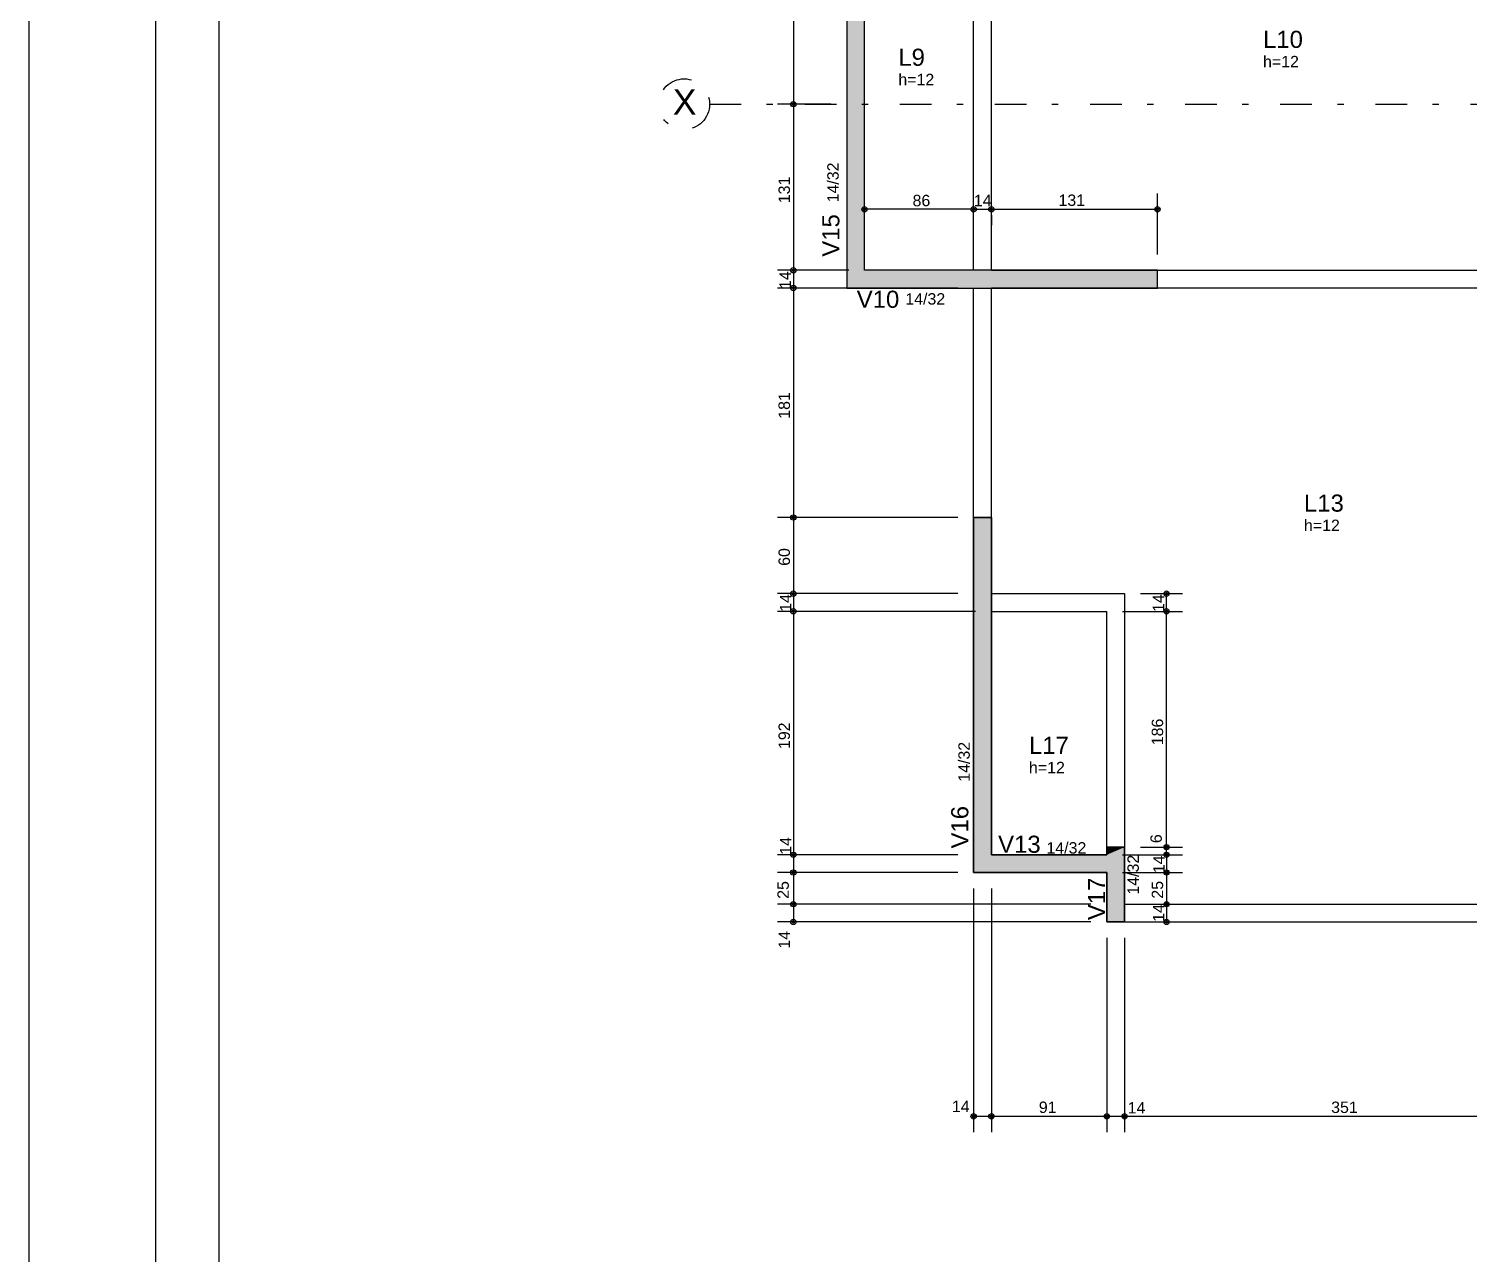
# Model space of a CAD drawing. Extents: x 0 to 119, y 0 to 84.
# Drawn here: x 0 to 22.71, y 36.52 to 55.85 of the extents above; entities that cross this region are included whole.
import ezdxf

# ---------------------------------------------------------------- set-up
doc = ezdxf.new("R2010")
doc.units = 0
doc.header["$MEASUREMENT"] = 0
doc.linetypes.add('ESTILO_TQS_0003', pattern=[1.5, 0.5, -0.4, 0.1, -0.5])
for name, color, linetype in [('20', 1, 'CONTINUOUS'), ('25', 130, 'CONTINUOUS'), ('3', 7, 'CONTINUOUS'), ('32', 250, 'CONTINUOUS'), ('37', 7, 'CONTINUOUS'), ('38', 7, 'CONTINUOUS'), ('40', 7, 'CONTINUOUS'), ('7', 232, 'CONTINUOUS'), ('9', 8, 'CONTINUOUS')]:
    doc.layers.add(name, color=color, linetype=linetype)
doc.styles.add('TQS_ARIAL', font='arial.ttf')

msp = doc.modelspace()

# ---------------------------------------------------------------- linework, layer by layer
at = {"layer": '20', "color": 1, "linetype": 'ESTILO_TQS_0003'}
msp.add_line((10.735148, 54.6564), (46.564196, 54.6564), dxfattribs=at)
msp.add_circle((10.335548, 54.6564), 0.4, dxfattribs=at)
at = {"layer": '25', "color": 130, "linetype": 'Continuous'}
for points in [[(17.89962, 71.8364), (12.89962, 71.8364), (12.89962, 51.7564), (17.79962, 51.7564), (17.79962, 52.0364), (13.17962, 52.0364), (13.17962, 58.3564), (17.79962, 58.3564), (17.79962, 58.6364), (13.17962, 58.6364), (13.17962, 64.9564), (17.79962, 64.9564), (17.79962, 65.2364), (13.17962, 65.2364), (13.17962, 71.5564), (17.89962, 71.5564), (17.89962, 71.8364)], [(14.899619, 48.1364), (15.179619, 48.1364), (15.179619, 42.8164), (16.99962, 42.8164), (16.99962, 42.9364), (17.27962, 42.9364), (17.27962, 41.7564), (16.99962, 41.7564), (16.99962, 42.5364), (14.89962, 42.5364), (14.89962, 48.1364)]]:
    msp.add_lwpolyline(points, dxfattribs=at)
for points in [[(13.17962, 58.3564), (12.89962, 71.8364), (13.17962, 52.0364)], [(12.89962, 71.8364), (12.89962, 51.7564), (13.17962, 52.0364)], [(12.89962, 51.7564), (17.79962, 51.7564), (13.17962, 52.0364)], [(17.79962, 51.7564), (17.79962, 52.0364), (13.17962, 52.0364)], [(14.89962, 42.5364), (14.899619, 48.1364), (15.179619, 48.1364)], [(14.89962, 42.5364), (15.179619, 48.1364), (15.179619, 42.8164)], [(16.99962, 42.8164), (16.99962, 42.9364), (17.27962, 42.9364)], [(16.99962, 42.8164), (17.27962, 42.9364), (17.27962, 41.7564)], [(14.89962, 42.5364), (15.179619, 42.8164), (16.99962, 42.5364)], [(16.99962, 42.8164), (16.99962, 42.5364), (15.179619, 42.8164)], [(16.99962, 42.8164), (17.27962, 41.7564), (16.99962, 41.7564)], [(16.99962, 42.8164), (16.99962, 41.7564), (16.99962, 42.5364)]]:
    msp.add_solid(points, dxfattribs=at)
at = {"layer": '3', "color": 7, "linetype": 'Continuous'}
for points in [[(14.89962, 71.8364), (12.89962, 71.8364), (12.89962, 51.7564), (14.89962, 51.7564)], [(17.89962, 71.8364), (12.89962, 71.8364), (12.89962, 51.7564), (17.79962, 51.7564), (17.79962, 52.0364), (13.17962, 52.0364), (13.17962, 58.3564), (17.79962, 58.3564), (17.79962, 58.6364), (13.17962, 58.6364), (13.17962, 64.9564), (17.79962, 64.9564), (17.79962, 65.2364), (13.17962, 65.2364), (13.17962, 71.5564), (17.89962, 71.5564), (17.89962, 71.8364)], [(14.899619, 48.1364), (14.89962, 42.5364), (16.99962, 42.5364), (16.99962, 41.7564), (17.27962, 41.7564), (17.27962, 42.9364), (16.99962, 42.9364), (16.99962, 42.8164), (15.17962, 42.8164), (15.17962, 48.1364), (14.89962, 48.1364)], [(14.89962, 46.6564), (14.89962, 42.5364), (16.99962, 42.5364)]]:
    msp.add_lwpolyline(points, dxfattribs=at)
at = {"layer": '32', "color": 250, "linetype": 'Continuous'}
for p, q in [((12.05644, 58.3564), (12.05644, 54.6564)), ((12.64962, 54.6564), (11.80644, 54.6564)), ((12.284103, 54.6564), (11.80644, 54.6564)), ((12.05644, 54.6564), (12.05644, 52.0364)), ((12.534103, 54.6564), (12.534103, 54.6564)), ((12.89962, 54.6564), (12.89962, 54.6564)), ((13.17962, 53.152765), (13.17962, 53.248193)), ((14.89962, 52.2864), (14.89962, 53.248193)), ((14.89962, 53.005603), (14.89962, 53.248193)), ((15.17962, 53.154643), (15.17962, 53.154643)), ((15.17962, 53.154643), (15.17962, 53.154643)), ((17.79962, 52.2864), (17.79962, 53.248193)), ((14.89962, 52.998193), (13.17962, 52.998193)), ((14.89962, 52.998193), (15.17962, 52.998193)), ((15.17962, 52.998193), (17.79962, 52.998193)), ((13.17962, 52.902765), (13.17962, 52.902765)), ((14.89962, 52.755603), (14.89962, 52.755603)), ((15.17962, 52.904643), (15.17962, 52.748193)), ((15.17962, 52.904643), (15.17962, 52.748193)), ((12.92962, 52.0364), (11.80644, 52.0364)), ((12.92962, 52.0364), (11.80644, 52.0364)), ((12.05644, 52.0364), (12.05644, 51.7564)), ((13.17962, 52.0364), (13.17962, 52.0364)), ((13.17962, 52.0364), (13.17962, 52.0364)), ((14.89962, 52.0364), (14.89962, 52.0364)), ((17.79962, 52.0364), (17.79962, 52.0364)), ((12.64962, 51.7564), (11.80644, 51.7564)), ((14.64962, 51.7564), (11.80644, 51.7564)), ((12.05644, 51.7564), (12.05644, 48.1364)), ((12.89962, 51.7564), (12.89962, 51.7564)), ((14.89962, 51.7564), (14.89962, 51.7564)), ((14.649619, 48.1364), (11.80644, 48.1364)), ((14.649619, 48.1364), (11.80644, 48.1364)), ((12.05644, 48.1364), (12.05644, 46.9364)), ((14.899619, 48.1364), (14.899619, 48.1364)), ((14.899619, 48.1364), (14.899619, 48.1364)), ((14.64962, 46.9364), (11.80644, 46.9364)), ((14.64962, 46.9364), (11.80644, 46.9364)), ((12.05644, 46.9364), (12.05644, 46.6564)), ((14.89962, 46.9364), (14.89962, 46.9364)), ((14.89962, 46.9364), (14.89962, 46.9364)), ((17.27962, 46.9364), (17.27962, 46.9364)), ((17.52962, 46.9364), (18.191778, 46.9364)), ((17.941778, 46.6564), (17.941778, 46.9364)), ((14.64962, 46.6564), (11.80644, 46.6564)), ((14.92962, 46.6564), (11.80644, 46.6564)), ((12.05644, 46.6564), (12.05644, 42.8164)), ((14.89962, 46.6564), (14.89962, 46.6564)), ((15.17962, 46.6564), (15.17962, 46.6564)), ((16.99962, 46.6564), (16.99962, 46.6564)), ((17.24962, 46.6564), (18.191778, 46.6564)), ((17.27962, 46.6564), (17.27962, 46.6564)), ((17.52962, 46.6564), (18.191778, 46.6564)), ((17.941778, 42.9364), (17.941778, 46.6564)), ((17.27962, 42.9364), (17.27962, 42.9364)), ((17.27962, 42.9364), (17.27962, 42.9364)), ((17.52962, 42.9364), (18.191778, 42.9364)), ((17.52962, 42.9364), (18.191778, 42.9364)), ((17.941778, 42.8164), (17.941778, 42.9364)), ((14.64962, 42.8164), (11.80644, 42.8164)), ((14.64962, 42.8164), (11.80644, 42.8164)), ((12.05644, 42.8164), (12.05644, 42.5364)), ((14.89962, 42.8164), (14.89962, 42.8164)), ((14.89962, 42.8164), (14.89962, 42.8164)), ((16.999621, 42.8164), (16.999621, 42.8164)), ((17.249621, 42.8164), (18.191778, 42.8164)), ((17.27962, 42.8164), (17.27962, 42.8164)), ((17.52962, 42.8164), (18.191778, 42.8164)), ((17.941778, 42.8164), (17.941778, 42.5364)), ((14.64962, 42.5364), (11.80644, 42.5364)), ((14.64962, 42.5364), (11.80644, 42.5364)), ((12.05644, 42.5364), (12.05644, 42.0364)), ((14.89962, 42.5364), (14.89962, 42.5364)), ((14.89962, 42.5364), (14.89962, 42.5364)), ((14.89962, 42.5364), (14.89962, 42.5364)), ((15.17962, 42.5364), (15.17962, 42.5364)), ((15.17962, 42.5364), (15.17962, 42.5364)), ((16.999621, 42.5364), (16.999621, 42.5364)), ((16.999621, 42.5364), (16.999621, 42.5364)), ((17.249621, 42.5364), (18.191778, 42.5364)), ((17.249621, 42.5364), (18.191778, 42.5364)), ((17.941778, 42.5364), (17.941778, 42.0364)), ((14.89962, 42.2864), (14.89962, 38.439292)), ((15.17962, 42.2864), (15.17962, 38.439292)), ((15.17962, 42.2864), (15.17962, 38.439292)), ((16.74962, 42.0364), (11.80644, 42.0364)), ((16.74962, 42.0364), (11.80644, 42.0364)), ((12.05644, 42.0364), (12.05644, 41.7564)), ((16.99962, 42.0364), (16.99962, 42.0364)), ((16.99962, 42.0364), (16.99962, 42.0364)), ((17.758626, 42.0364), (17.758626, 42.0364)), ((17.758626, 42.0364), (17.758626, 42.0364)), ((17.941778, 42.0364), (17.941778, 41.7564)), ((18.008626, 42.0364), (18.191778, 42.0364)), ((18.008626, 42.0364), (18.191778, 42.0364)), ((16.74962, 41.7564), (11.80644, 41.7564)), ((16.99962, 41.7564), (16.99962, 41.7564)), ((16.99962, 41.7564), (16.99962, 41.7564)), ((16.99962, 41.7564), (16.99962, 41.7564)), ((17.27962, 41.7564), (17.27962, 41.7564)), ((17.27962, 41.7564), (17.27962, 41.7564)), ((17.755414, 41.7564), (17.755414, 41.7564)), ((18.005414, 41.7564), (18.191778, 41.7564)), ((16.99962, 41.5064), (16.99962, 38.439292)), ((16.99962, 41.5064), (16.99962, 38.439292)), ((17.27962, 41.5064), (17.27962, 38.439292)), ((17.27962, 41.5064), (17.27962, 38.439292)), ((15.17962, 38.689292), (14.89962, 38.689292)), ((16.99962, 38.689292), (15.17962, 38.689292)), ((17.27962, 38.689292), (16.99962, 38.689292)), ((24.29962, 38.689292), (17.27962, 38.689292))]:
    msp.add_line(p, q, dxfattribs=at)
for centre, radius in [((12.05644, 54.6564), 0.041625), ((12.05644, 54.6564), 0.041625), ((12.05644, 54.6564), 0.02075), ((12.05644, 54.6564), 0.02075), ((13.17962, 52.998193), 0.041625), ((13.17962, 52.998193), 0.02075), ((14.89962, 52.998193), 0.041625), ((14.89962, 52.998193), 0.041625), ((14.89962, 52.998193), 0.02075), ((14.89962, 52.998193), 0.02075), ((15.17962, 52.998193), 0.041625), ((15.17962, 52.998193), 0.041625), ((15.17962, 52.998193), 0.02075), ((15.17962, 52.998193), 0.02075), ((17.79962, 52.998193), 0.041625), ((17.79962, 52.998193), 0.02075), ((12.05644, 52.0364), 0.041625), ((12.05644, 52.0364), 0.041625), ((12.05644, 52.0364), 0.02075), ((12.05644, 52.0364), 0.02075), ((12.05644, 51.7564), 0.041625), ((12.05644, 51.7564), 0.041625), ((12.05644, 51.7564), 0.02075), ((12.05644, 51.7564), 0.02075), ((12.05644, 48.1364), 0.041625), ((12.05644, 48.1364), 0.041625), ((12.05644, 48.1364), 0.02075), ((12.05644, 48.1364), 0.02075), ((12.05644, 46.9364), 0.041625), ((12.05644, 46.9364), 0.041625), ((12.05644, 46.9364), 0.02075), ((12.05644, 46.9364), 0.02075), ((17.941778, 46.9364), 0.041625), ((17.941778, 46.9364), 0.02075), ((12.05644, 46.6564), 0.041625), ((12.05644, 46.6564), 0.041625), ((12.05644, 46.6564), 0.02075), ((12.05644, 46.6564), 0.02075), ((17.941778, 46.6564), 0.041625), ((17.941778, 46.6564), 0.041625), ((17.941778, 46.6564), 0.02075), ((17.941778, 46.6564), 0.02075), ((17.941778, 42.9364), 0.041625), ((17.941778, 42.9364), 0.041625), ((17.941778, 42.9364), 0.02075), ((17.941778, 42.9364), 0.02075), ((12.05644, 42.8164), 0.041625), ((12.05644, 42.8164), 0.041625), ((12.05644, 42.8164), 0.02075), ((12.05644, 42.8164), 0.02075), ((17.941778, 42.8164), 0.041625), ((17.941778, 42.8164), 0.041625), ((17.941778, 42.8164), 0.02075), ((17.941778, 42.8164), 0.02075), ((12.05644, 42.5364), 0.041625), ((12.05644, 42.5364), 0.041625), ((12.05644, 42.5364), 0.02075), ((12.05644, 42.5364), 0.02075), ((17.941778, 42.5364), 0.041625), ((17.941778, 42.5364), 0.041625), ((17.941778, 42.5364), 0.02075), ((17.941778, 42.5364), 0.02075), ((12.05644, 42.0364), 0.041625), ((12.05644, 42.0364), 0.041625), ((12.05644, 42.0364), 0.02075), ((12.05644, 42.0364), 0.02075), ((17.941778, 42.0364), 0.041625), ((17.941778, 42.0364), 0.041625), ((17.941778, 42.0364), 0.02075), ((17.941778, 42.0364), 0.02075), ((12.05644, 41.7564), 0.041625), ((17.941778, 41.7564), 0.041625), ((12.05644, 41.7564), 0.02075), ((17.941778, 41.7564), 0.02075), ((14.89962, 38.689292), 0.041625), ((14.89962, 38.689292), 0.02075), ((15.17962, 38.689292), 0.041625), ((15.17962, 38.689292), 0.041625), ((15.17962, 38.689292), 0.02075), ((15.17962, 38.689292), 0.02075), ((16.99962, 38.689292), 0.041625), ((16.99962, 38.689292), 0.041625), ((16.99962, 38.689292), 0.02075), ((16.99962, 38.689292), 0.02075), ((17.27962, 38.689292), 0.041625), ((17.27962, 38.689292), 0.041625), ((17.27962, 38.689292), 0.02075), ((17.27962, 38.689292), 0.02075)]:
    msp.add_circle(centre, radius, dxfattribs=at)
at = {"layer": '40', "linetype": 'Continuous'}
for p, q in [((0, 84.100001), (0, 0)), ((2, 84.100001), (2, 0))]:
    msp.add_line(p, q, dxfattribs=at)
at = {"layer": '7', "color": 232, "linetype": 'Continuous'}
msp.add_line((3, 0.999999), (3, 83.100001), dxfattribs=at)
at = {"layer": '9', "color": 8, "linetype": 'Continuous'}
for p, q in [((14.89962, 52.0364), (14.89962, 58.3564)), ((15.17962, 52.0364), (15.17962, 58.3564)), ((15.17962, 52.0364), (24.59962, 52.0364)), ((15.17962, 46.9364), (15.17962, 51.7564)), ((16.99962, 42.8164), (16.99962, 46.6564)), ((17.27962, 42.0364), (24.59962, 42.0364))]:
    msp.add_line(p, q, dxfattribs=at)
for points in [[(14.89962, 46.6564), (14.89962, 51.7564)], [(24.87962, 46.7564), (24.59962, 46.7564), (24.59962, 51.7564), (15.17962, 51.7564)], [(15.17962, 46.9364), (17.27962, 46.9364), (17.27962, 46.6564)], [(16.99962, 46.9364), (17.27962, 46.9364), (17.27962, 42.0364)], [(15.179619, 46.6564), (15.17962, 46.6564), (16.99962, 46.6564)], [(17.27962, 41.7564), (16.99962, 41.7564), (16.99962, 42.5364)], [(16.99962, 42.0364), (16.99962, 41.7564), (24.87962, 41.7564), (24.87962, 42.0364)]]:
    msp.add_lwpolyline(points, dxfattribs=at)

# ---------------------------------------------------------------- texts
at = {"layer": '20', "color": 1, "linetype": 'ESTILO_TQS_0003', "style": 'TQS_ARIAL'}
msp.add_text('  X', height=0.4, dxfattribs=at).set_placement((9.845433, 54.49141))
at = {"layer": '32', "color": 250, "linetype": 'Continuous', "style": 'TQS_ARIAL'}
for s, p in [('131', (12.00244, 53.0944)), ('14', (12.017037, 51.741763)), ('181', (12.00244, 49.6944)), ('60', (12.00244, 47.3744)), ('14', (12.024392, 46.649518)), ('14', (17.90447, 46.646126)), ('192', (12.00244, 44.4844)), ('186', (17.887778, 44.5444)), ('14', (12.025577, 42.816645)), ('6', (17.867159, 43.000028)), ('14', (17.911636, 42.525552)), ('25', (11.98511, 42.121863)), ('25', (17.887778, 42.1244)), ('14', (17.907325, 41.758264)), ('14', (12.00244, 41.3364))]:
    msp.add_text(s, height=0.18, rotation=90, dxfattribs=at).set_placement(p)
for s, p in [('86', (13.9365, 53.046932)), ('14', (14.902381, 53.047265)), ('131', (16.23762, 53.052193)), ('14', (14.556825, 38.757239)), ('91', (15.92762, 38.743292)), ('14', (17.328496, 38.735225)), ('351', (20.53762, 38.743292))]:
    msp.add_text(s, height=0.18, dxfattribs=at).set_placement(p)
at = {"layer": '37', "color": 7, "linetype": 'Continuous', "style": 'TQS_ARIAL'}
for s, height, p in [('14/32', 0.18, (12.771696, 53.10819)), ('V15', 0.27, (12.782522, 52.250339)), ('14/32', 0.18, (14.838951, 43.968823)), ('V16', 0.27, (14.816045, 42.915367)), ('14/32', 0.18, (17.504783, 42.187708)), ('V17', 0.27, (16.973061, 41.784701))]:
    msp.add_text(s, height=height, rotation=90, dxfattribs=at).set_placement(p)
for s, height, p in [('V10', 0.27, (13.056124, 51.444845)), ('14/32', 0.18, (13.822042, 51.495646)), ('V13', 0.27, (15.285891, 42.847791)), ('14/32', 0.18, (16.047518, 42.835367))]:
    msp.add_text(s, height=height, dxfattribs=at).set_placement(p)
at = {"layer": '38', "color": 7, "linetype": 'Continuous', "style": 'TQS_ARIAL'}
for s, height, p in [('L10', 0.27, (19.463015, 55.544456)), ('L9', 0.27, (13.712205, 55.262166)), ('h=12', 0.18, (19.463015, 55.238456)), ('h=12', 0.18, (13.712205, 54.956166)), ('L13', 0.27, (20.108589, 48.228923)), ('h=12', 0.18, (20.108589, 47.922923)), ('L17', 0.27, (15.772356, 44.408446)), ('h=12', 0.18, (15.772356, 44.102446))]:
    msp.add_text(s, height=height, dxfattribs=at).set_placement(p)

doc.saveas('drawing.dxf')
